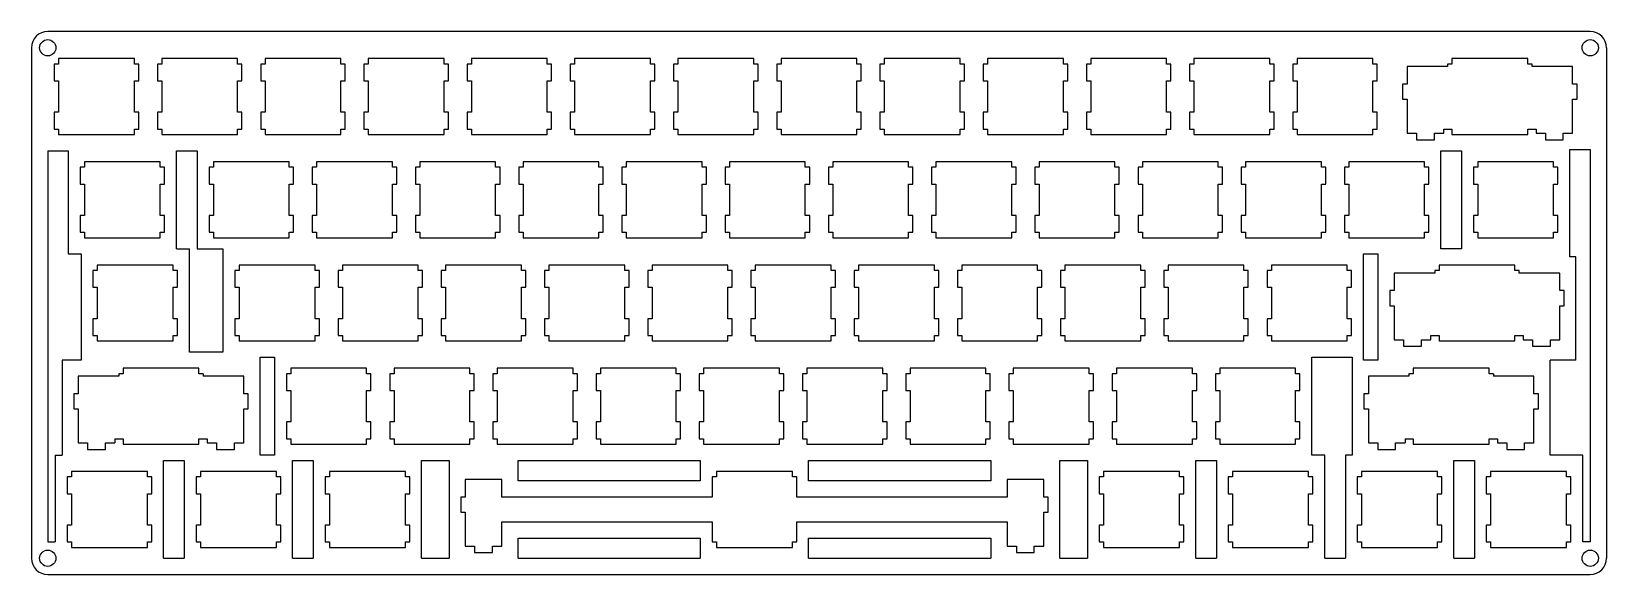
# Model space of a CAD drawing. Header units: millimetres. Extents: x 0 to 291, y 0 to 100.
import ezdxf

# ---------------------------------------------------------------- set-up
doc = ezdxf.new("R2010")
doc.units = ezdxf.units.MM
doc.header["$MEASUREMENT"] = 0

msp = doc.modelspace()

# ---------------------------------------------------------------- linework, layer by layer
at = {"color": 0}
for p, q in [((287.7, 100.2), (3, 100.2)), ((0, 97.2), (0, 3)), ((290.7, 97.2), (290.7, 3)), ((5, 94.2), (4.2, 94.2)), ((4.2, 94.2), (4.2, 91.1)), ((5, 95.2), (5, 94.2)), ((19, 95.2), (5, 95.2)), ((19, 94.2), (19, 95.2)), ((19.8, 94.2), (19, 94.2)), ((19.8, 91.1), (19.8, 94.2)), ((24.05, 94.2), (23.25, 94.2)), ((23.25, 94.2), (23.25, 91.1)), ((24.05, 95.2), (24.05, 94.2)), ((38.05, 95.2), (24.05, 95.2)), ((38.05, 94.2), (38.05, 95.2)), ((38.85, 94.2), (38.05, 94.2)), ((38.85, 91.1), (38.85, 94.2)), ((43.1, 94.2), (42.3, 94.2)), ((42.3, 94.2), (42.3, 91.1)), ((43.1, 95.2), (43.1, 94.2)), ((57.1, 95.2), (43.1, 95.2)), ((57.1, 94.2), (57.1, 95.2)), ((57.9, 94.2), (57.1, 94.2)), ((57.9, 91.1), (57.9, 94.2)), ((62.15, 94.2), (61.35, 94.2)), ((61.35, 94.2), (61.35, 91.1)), ((62.15, 95.2), (62.15, 94.2)), ((76.15, 95.2), (62.15, 95.2)), ((76.15, 94.2), (76.15, 95.2)), ((76.95, 94.2), (76.15, 94.2)), ((76.95, 91.1), (76.95, 94.2)), ((81.2, 94.2), (80.4, 94.2)), ((80.4, 94.2), (80.4, 91.1)), ((81.2, 95.2), (81.2, 94.2)), ((95.2, 95.2), (81.2, 95.2)), ((95.2, 94.2), (95.2, 95.2)), ((96, 94.2), (95.2, 94.2)), ((96, 91.1), (96, 94.2)), ((100.25, 94.2), (99.45, 94.2)), ((99.45, 94.2), (99.45, 91.1)), ((100.25, 95.2), (100.25, 94.2)), ((114.25, 95.2), (100.25, 95.2)), ((114.25, 94.2), (114.25, 95.2)), ((115.05, 94.2), (114.25, 94.2)), ((115.05, 91.1), (115.05, 94.2)), ((119.3, 94.2), (118.5, 94.2)), ((118.5, 94.2), (118.5, 91.1)), ((119.3, 95.2), (119.3, 94.2)), ((133.3, 95.2), (119.3, 95.2)), ((133.3, 94.2), (133.3, 95.2)), ((134.1, 94.2), (133.3, 94.2)), ((134.1, 91.1), (134.1, 94.2)), ((138.35, 94.2), (137.55, 94.2)), ((137.55, 94.2), (137.55, 91.1)), ((138.35, 95.2), (138.35, 94.2)), ((152.35, 95.2), (138.35, 95.2)), ((152.35, 94.2), (152.35, 95.2)), ((153.15, 94.2), (152.35, 94.2)), ((153.15, 91.1), (153.15, 94.2)), ((157.4, 94.2), (156.6, 94.2)), ((156.6, 94.2), (156.6, 91.1)), ((157.4, 95.2), (157.4, 94.2)), ((171.4, 95.2), (157.4, 95.2)), ((171.4, 94.2), (171.4, 95.2)), ((172.2, 94.2), (171.4, 94.2)), ((172.2, 91.1), (172.2, 94.2)), ((176.45, 94.2), (175.65, 94.2)), ((175.65, 94.2), (175.65, 91.1)), ((176.45, 95.2), (176.45, 94.2)), ((190.45, 95.2), (176.45, 95.2)), ((190.45, 94.2), (190.45, 95.2)), ((191.25, 94.2), (190.45, 94.2)), ((191.25, 91.1), (191.25, 94.2)), ((195.5, 94.2), (194.7, 94.2)), ((194.7, 94.2), (194.7, 91.1)), ((195.5, 95.2), (195.5, 94.2)), ((209.5, 95.2), (195.5, 95.2)), ((209.5, 94.2), (209.5, 95.2)), ((210.3, 94.2), (209.5, 94.2)), ((210.3, 91.1), (210.3, 94.2)), ((214.55, 94.2), (213.75, 94.2)), ((213.75, 94.2), (213.75, 91.1)), ((214.55, 95.2), (214.55, 94.2)), ((228.55, 95.2), (214.55, 95.2)), ((228.55, 94.2), (228.55, 95.2)), ((229.35, 94.2), (228.55, 94.2)), ((229.35, 91.1), (229.35, 94.2)), ((233.6, 94.2), (232.8, 94.2)), ((232.8, 94.2), (232.8, 91.1)), ((233.6, 95.2), (233.6, 94.2)), ((247.6, 95.2), (233.6, 95.2)), ((247.6, 94.2), (247.6, 95.2)), ((248.4, 94.2), (247.6, 94.2)), ((248.4, 91.1), (248.4, 94.2)), ((261.38, 93.73), (253.9, 93.73)), ((253.9, 93.73), (253.9, 90.5)), ((262.18, 94.2), (261.38, 94.2)), ((261.38, 94.2), (261.38, 93.73)), ((262.18, 95.2), (262.18, 94.2)), ((276.17, 95.2), (262.18, 95.2)), ((276.17, 94.2), (276.17, 95.2)), ((276.98, 94.2), (276.17, 94.2)), ((276.98, 93.73), (276.98, 94.2)), ((284.45, 93.73), (276.98, 93.73)), ((284.45, 90.5), (284.45, 93.73)), ((4.2, 91.1), (5, 91.1)), ((5, 91.1), (5, 85.3)), ((19, 85.3), (19, 91.1)), ((19, 91.1), (19.8, 91.1)), ((23.25, 91.1), (24.05, 91.1)), ((24.05, 91.1), (24.05, 85.3)), ((38.05, 85.3), (38.05, 91.1)), ((38.05, 91.1), (38.85, 91.1)), ((42.3, 91.1), (43.1, 91.1)), ((43.1, 91.1), (43.1, 85.3)), ((57.1, 85.3), (57.1, 91.1)), ((57.1, 91.1), (57.9, 91.1)), ((61.35, 91.1), (62.15, 91.1)), ((62.15, 91.1), (62.15, 85.3)), ((76.15, 85.3), (76.15, 91.1)), ((76.15, 91.1), (76.95, 91.1)), ((80.4, 91.1), (81.2, 91.1)), ((81.2, 91.1), (81.2, 85.3)), ((95.2, 85.3), (95.2, 91.1)), ((95.2, 91.1), (96, 91.1)), ((99.45, 91.1), (100.25, 91.1)), ((100.25, 91.1), (100.25, 85.3)), ((114.25, 85.3), (114.25, 91.1)), ((114.25, 91.1), (115.05, 91.1)), ((118.5, 91.1), (119.3, 91.1)), ((119.3, 91.1), (119.3, 85.3)), ((133.3, 85.3), (133.3, 91.1)), ((133.3, 91.1), (134.1, 91.1)), ((137.55, 91.1), (138.35, 91.1)), ((138.35, 91.1), (138.35, 85.3)), ((152.35, 85.3), (152.35, 91.1)), ((152.35, 91.1), (153.15, 91.1)), ((156.6, 91.1), (157.4, 91.1)), ((157.4, 91.1), (157.4, 85.3)), ((171.4, 85.3), (171.4, 91.1)), ((171.4, 91.1), (172.2, 91.1)), ((175.65, 91.1), (176.45, 91.1)), ((176.45, 91.1), (176.45, 85.3)), ((190.45, 85.3), (190.45, 91.1)), ((190.45, 91.1), (191.25, 91.1)), ((194.7, 91.1), (195.5, 91.1)), ((195.5, 91.1), (195.5, 85.3)), ((209.5, 85.3), (209.5, 91.1)), ((209.5, 91.1), (210.3, 91.1)), ((213.75, 91.1), (214.55, 91.1)), ((214.55, 91.1), (214.55, 85.3)), ((228.55, 85.3), (228.55, 91.1)), ((228.55, 91.1), (229.35, 91.1)), ((232.8, 91.1), (233.6, 91.1)), ((233.6, 91.1), (233.6, 85.3)), ((247.6, 85.3), (247.6, 91.1)), ((247.6, 91.1), (248.4, 91.1)), ((253.9, 90.5), (253.07, 90.5)), ((253.07, 90.5), (253.07, 87.7)), ((285.28, 90.5), (284.45, 90.5)), ((285.28, 87.7), (285.28, 90.5)), ((253.07, 87.7), (253.9, 87.7)), ((253.9, 87.7), (253.9, 81.43)), ((284.45, 81.43), (284.45, 87.7)), ((284.45, 87.7), (285.28, 87.7)), ((5, 85.3), (4.2, 85.3)), ((4.2, 85.3), (4.2, 82.2)), ((19.8, 85.3), (19, 85.3)), ((19.8, 82.2), (19.8, 85.3)), ((24.05, 85.3), (23.25, 85.3)), ((23.25, 85.3), (23.25, 82.2)), ((38.85, 85.3), (38.05, 85.3)), ((38.85, 82.2), (38.85, 85.3)), ((43.1, 85.3), (42.3, 85.3)), ((42.3, 85.3), (42.3, 82.2)), ((57.9, 85.3), (57.1, 85.3)), ((57.9, 82.2), (57.9, 85.3)), ((62.15, 85.3), (61.35, 85.3)), ((61.35, 85.3), (61.35, 82.2)), ((76.95, 85.3), (76.15, 85.3)), ((76.95, 82.2), (76.95, 85.3)), ((81.2, 85.3), (80.4, 85.3)), ((80.4, 85.3), (80.4, 82.2)), ((96, 85.3), (95.2, 85.3)), ((96, 82.2), (96, 85.3)), ((100.25, 85.3), (99.45, 85.3)), ((99.45, 85.3), (99.45, 82.2)), ((115.05, 85.3), (114.25, 85.3)), ((115.05, 82.2), (115.05, 85.3)), ((119.3, 85.3), (118.5, 85.3)), ((118.5, 85.3), (118.5, 82.2)), ((134.1, 85.3), (133.3, 85.3)), ((134.1, 82.2), (134.1, 85.3)), ((138.35, 85.3), (137.55, 85.3)), ((137.55, 85.3), (137.55, 82.2)), ((153.15, 85.3), (152.35, 85.3)), ((153.15, 82.2), (153.15, 85.3)), ((157.4, 85.3), (156.6, 85.3)), ((156.6, 85.3), (156.6, 82.2)), ((172.2, 85.3), (171.4, 85.3)), ((172.2, 82.2), (172.2, 85.3)), ((176.45, 85.3), (175.65, 85.3)), ((175.65, 85.3), (175.65, 82.2)), ((191.25, 85.3), (190.45, 85.3)), ((191.25, 82.2), (191.25, 85.3)), ((195.5, 85.3), (194.7, 85.3)), ((194.7, 85.3), (194.7, 82.2)), ((210.3, 85.3), (209.5, 85.3)), ((210.3, 82.2), (210.3, 85.3)), ((214.55, 85.3), (213.75, 85.3)), ((213.75, 85.3), (213.75, 82.2)), ((229.35, 85.3), (228.55, 85.3)), ((229.35, 82.2), (229.35, 85.3)), ((233.6, 85.3), (232.8, 85.3)), ((232.8, 85.3), (232.8, 82.2)), ((248.4, 85.3), (247.6, 85.3)), ((248.4, 82.2), (248.4, 85.3)), ((4.2, 82.2), (5, 82.2)), ((5, 82.2), (5, 81.2)), ((19, 81.2), (19, 82.2)), ((19, 82.2), (19.8, 82.2)), ((23.25, 82.2), (24.05, 82.2)), ((24.05, 82.2), (24.05, 81.2)), ((38.05, 81.2), (38.05, 82.2)), ((38.05, 82.2), (38.85, 82.2)), ((42.3, 82.2), (43.1, 82.2)), ((43.1, 82.2), (43.1, 81.2)), ((57.1, 81.2), (57.1, 82.2)), ((57.1, 82.2), (57.9, 82.2)), ((61.35, 82.2), (62.15, 82.2)), ((62.15, 82.2), (62.15, 81.2)), ((76.15, 81.2), (76.15, 82.2)), ((76.15, 82.2), (76.95, 82.2)), ((80.4, 82.2), (81.2, 82.2)), ((81.2, 82.2), (81.2, 81.2)), ((95.2, 81.2), (95.2, 82.2)), ((95.2, 82.2), (96, 82.2)), ((99.45, 82.2), (100.25, 82.2)), ((100.25, 82.2), (100.25, 81.2)), ((114.25, 81.2), (114.25, 82.2)), ((114.25, 82.2), (115.05, 82.2)), ((118.5, 82.2), (119.3, 82.2)), ((119.3, 82.2), (119.3, 81.2)), ((133.3, 81.2), (133.3, 82.2)), ((133.3, 82.2), (134.1, 82.2)), ((137.55, 82.2), (138.35, 82.2)), ((138.35, 82.2), (138.35, 81.2)), ((152.35, 81.2), (152.35, 82.2)), ((152.35, 82.2), (153.15, 82.2)), ((156.6, 82.2), (157.4, 82.2)), ((157.4, 82.2), (157.4, 81.2)), ((171.4, 81.2), (171.4, 82.2)), ((171.4, 82.2), (172.2, 82.2)), ((175.65, 82.2), (176.45, 82.2)), ((176.45, 82.2), (176.45, 81.2)), ((190.45, 81.2), (190.45, 82.2)), ((190.45, 82.2), (191.25, 82.2)), ((194.7, 82.2), (195.5, 82.2)), ((195.5, 82.2), (195.5, 81.2)), ((209.5, 81.2), (209.5, 82.2)), ((209.5, 82.2), (210.3, 82.2)), ((213.75, 82.2), (214.55, 82.2)), ((214.55, 82.2), (214.55, 81.2)), ((228.55, 81.2), (228.55, 82.2)), ((228.55, 82.2), (229.35, 82.2)), ((232.8, 82.2), (233.6, 82.2)), ((233.6, 82.2), (233.6, 81.2)), ((247.6, 81.2), (247.6, 82.2)), ((247.6, 82.2), (248.4, 82.2)), ((253.9, 81.43), (255.62, 81.43)), ((255.62, 81.43), (255.62, 80.23)), ((258.93, 80.23), (258.93, 81.43)), ((258.93, 81.43), (260.65, 81.43)), ((260.65, 81.43), (260.65, 82.2)), ((260.65, 82.2), (262.18, 82.2)), ((262.18, 82.2), (262.18, 81.2)), ((276.17, 81.2), (276.17, 82.2)), ((276.17, 82.2), (277.7, 82.2)), ((277.7, 82.2), (277.7, 81.43)), ((277.7, 81.43), (279.43, 81.43)), ((279.43, 81.43), (279.43, 80.23)), ((282.73, 80.23), (282.73, 81.43)), ((282.73, 81.43), (284.45, 81.43)), ((5, 81.2), (19, 81.2)), ((24.05, 81.2), (38.05, 81.2)), ((43.1, 81.2), (57.1, 81.2)), ((62.15, 81.2), (76.15, 81.2)), ((81.2, 81.2), (95.2, 81.2)), ((100.25, 81.2), (114.25, 81.2)), ((119.3, 81.2), (133.3, 81.2)), ((138.35, 81.2), (152.35, 81.2)), ((157.4, 81.2), (171.4, 81.2)), ((176.45, 81.2), (190.45, 81.2)), ((195.5, 81.2), (209.5, 81.2)), ((214.55, 81.2), (228.55, 81.2)), ((233.6, 81.2), (247.6, 81.2)), ((255.62, 80.23), (258.93, 80.23)), ((262.18, 81.2), (276.17, 81.2)), ((279.43, 80.23), (282.73, 80.23)), ((3, 78.2), (3, 6)), ((3, 78.2), (6.76, 78.2)), ((6.76, 78.2), (6.76, 59.15)), ((9.76, 76.15), (9.76, 75.15)), ((23.76, 76.15), (9.76, 76.15)), ((23.76, 75.15), (23.76, 76.15)), ((26.76, 60.1), (26.76, 78.2)), ((26.76, 78.2), (30.58, 78.2)), ((30.58, 78.2), (30.58, 60.1)), ((33.58, 76.15), (33.58, 75.15)), ((47.57, 76.15), (33.58, 76.15)), ((47.57, 75.15), (47.57, 76.15)), ((52.63, 76.15), (52.63, 75.15)), ((66.62, 76.15), (52.63, 76.15)), ((66.62, 75.15), (66.62, 76.15)), ((71.68, 76.15), (71.68, 75.15)), ((85.67, 76.15), (71.68, 76.15)), ((85.67, 75.15), (85.67, 76.15)), ((90.73, 76.15), (90.73, 75.15)), ((104.72, 76.15), (90.73, 76.15)), ((104.72, 75.15), (104.72, 76.15)), ((109.78, 76.15), (109.78, 75.15)), ((123.77, 76.15), (109.78, 76.15)), ((123.77, 75.15), (123.77, 76.15)), ((128.83, 76.15), (128.83, 75.15)), ((142.82, 76.15), (128.83, 76.15)), ((142.82, 75.15), (142.82, 76.15)), ((147.88, 76.15), (147.88, 75.15)), ((161.87, 76.15), (147.88, 76.15)), ((161.87, 75.15), (161.87, 76.15)), ((166.93, 76.15), (166.93, 75.15)), ((180.92, 76.15), (166.93, 76.15)), ((180.92, 75.15), (180.92, 76.15)), ((185.98, 76.15), (185.98, 75.15)), ((199.97, 76.15), (185.98, 76.15)), ((199.97, 75.15), (199.97, 76.15)), ((205.03, 76.15), (205.03, 75.15)), ((219.02, 76.15), (205.03, 76.15)), ((219.02, 75.15), (219.02, 76.15)), ((224.08, 76.15), (224.08, 75.15)), ((238.07, 76.15), (224.08, 76.15)), ((238.07, 75.15), (238.07, 76.15)), ((243.13, 76.15), (243.13, 75.15)), ((257.12, 76.15), (243.13, 76.15)), ((257.12, 75.15), (257.12, 76.15)), ((260.12, 60.1), (260.12, 78.2)), ((260.12, 78.2), (263.94, 78.2)), ((263.94, 78.2), (263.94, 60.1)), ((266.94, 76.15), (266.94, 75.15)), ((280.94, 76.15), (266.94, 76.15)), ((280.94, 75.15), (280.94, 76.15)), ((283.94, 58.63), (283.94, 78.43)), ((283.94, 78.43), (287.7, 78.43)), ((287.7, 78.43), (287.7, 6)), ((9.76, 75.15), (8.96, 75.15)), ((8.96, 75.15), (8.96, 72.05)), ((24.56, 75.15), (23.76, 75.15)), ((24.56, 72.05), (24.56, 75.15)), ((33.58, 75.15), (32.78, 75.15)), ((32.78, 75.15), (32.78, 72.05)), ((48.38, 75.15), (47.57, 75.15)), ((48.38, 72.05), (48.38, 75.15)), ((52.63, 75.15), (51.83, 75.15)), ((51.83, 75.15), (51.83, 72.05)), ((67.43, 75.15), (66.62, 75.15)), ((67.43, 72.05), (67.43, 75.15)), ((71.68, 75.15), (70.88, 75.15)), ((70.88, 75.15), (70.88, 72.05)), ((86.48, 75.15), (85.67, 75.15)), ((86.48, 72.05), (86.48, 75.15)), ((90.73, 75.15), (89.93, 75.15)), ((89.93, 75.15), (89.93, 72.05)), ((105.53, 75.15), (104.72, 75.15)), ((105.53, 72.05), (105.53, 75.15)), ((109.78, 75.15), (108.98, 75.15)), ((108.98, 75.15), (108.98, 72.05)), ((124.58, 75.15), (123.77, 75.15)), ((124.58, 72.05), (124.58, 75.15)), ((128.83, 75.15), (128.02, 75.15)), ((128.02, 75.15), (128.02, 72.05)), ((143.63, 75.15), (142.82, 75.15)), ((143.63, 72.05), (143.63, 75.15)), ((147.88, 75.15), (147.08, 75.15)), ((147.08, 75.15), (147.08, 72.05)), ((162.68, 75.15), (161.87, 75.15)), ((162.68, 72.05), (162.68, 75.15)), ((166.93, 75.15), (166.13, 75.15)), ((166.13, 75.15), (166.13, 72.05)), ((181.73, 75.15), (180.92, 75.15)), ((181.73, 72.05), (181.73, 75.15)), ((185.98, 75.15), (185.18, 75.15)), ((185.18, 75.15), (185.18, 72.05)), ((200.78, 75.15), (199.97, 75.15)), ((200.78, 72.05), (200.78, 75.15)), ((205.03, 75.15), (204.23, 75.15)), ((204.23, 75.15), (204.23, 72.05)), ((219.83, 75.15), (219.02, 75.15)), ((219.83, 72.05), (219.83, 75.15)), ((224.08, 75.15), (223.28, 75.15)), ((223.28, 75.15), (223.28, 72.05)), ((238.88, 75.15), (238.07, 75.15)), ((238.88, 72.05), (238.88, 75.15)), ((243.13, 75.15), (242.33, 75.15)), ((242.33, 75.15), (242.33, 72.05)), ((257.93, 75.15), (257.12, 75.15)), ((257.93, 72.05), (257.93, 75.15)), ((266.94, 75.15), (266.14, 75.15)), ((266.14, 75.15), (266.14, 72.05)), ((281.74, 75.15), (280.94, 75.15)), ((281.74, 72.05), (281.74, 75.15)), ((8.96, 72.05), (9.76, 72.05)), ((9.76, 72.05), (9.76, 66.25)), ((23.76, 66.25), (23.76, 72.05)), ((23.76, 72.05), (24.56, 72.05)), ((32.78, 72.05), (33.58, 72.05)), ((33.58, 72.05), (33.58, 66.25)), ((47.57, 66.25), (47.57, 72.05)), ((47.57, 72.05), (48.38, 72.05)), ((51.83, 72.05), (52.63, 72.05)), ((52.63, 72.05), (52.63, 66.25)), ((66.62, 66.25), (66.62, 72.05)), ((66.62, 72.05), (67.43, 72.05)), ((70.88, 72.05), (71.68, 72.05)), ((71.68, 72.05), (71.68, 66.25)), ((85.67, 66.25), (85.67, 72.05)), ((85.67, 72.05), (86.48, 72.05)), ((89.93, 72.05), (90.73, 72.05)), ((90.73, 72.05), (90.73, 66.25)), ((104.72, 66.25), (104.72, 72.05)), ((104.72, 72.05), (105.53, 72.05)), ((108.98, 72.05), (109.78, 72.05)), ((109.78, 72.05), (109.78, 66.25)), ((123.77, 66.25), (123.77, 72.05)), ((123.77, 72.05), (124.58, 72.05)), ((128.02, 72.05), (128.83, 72.05)), ((128.83, 72.05), (128.83, 66.25)), ((142.82, 66.25), (142.82, 72.05)), ((142.82, 72.05), (143.63, 72.05)), ((147.08, 72.05), (147.88, 72.05)), ((147.88, 72.05), (147.88, 66.25)), ((161.87, 66.25), (161.87, 72.05)), ((161.87, 72.05), (162.68, 72.05)), ((166.13, 72.05), (166.93, 72.05)), ((166.93, 72.05), (166.93, 66.25)), ((180.92, 66.25), (180.92, 72.05)), ((180.92, 72.05), (181.73, 72.05)), ((185.18, 72.05), (185.98, 72.05)), ((185.98, 72.05), (185.98, 66.25)), ((199.97, 66.25), (199.97, 72.05)), ((199.97, 72.05), (200.78, 72.05)), ((204.23, 72.05), (205.03, 72.05)), ((205.03, 72.05), (205.03, 66.25)), ((219.02, 66.25), (219.02, 72.05)), ((219.02, 72.05), (219.83, 72.05)), ((223.28, 72.05), (224.08, 72.05)), ((224.08, 72.05), (224.08, 66.25)), ((238.07, 66.25), (238.07, 72.05)), ((238.07, 72.05), (238.88, 72.05)), ((242.33, 72.05), (243.13, 72.05)), ((243.13, 72.05), (243.13, 66.25)), ((257.12, 66.25), (257.12, 72.05)), ((257.12, 72.05), (257.93, 72.05)), ((266.14, 72.05), (266.94, 72.05)), ((266.94, 72.05), (266.94, 66.25)), ((280.94, 66.25), (280.94, 72.05)), ((280.94, 72.05), (281.74, 72.05)), ((9.76, 66.25), (8.96, 66.25)), ((8.96, 66.25), (8.96, 63.15)), ((24.56, 66.25), (23.76, 66.25)), ((24.56, 63.15), (24.56, 66.25)), ((33.58, 66.25), (32.78, 66.25)), ((32.78, 66.25), (32.78, 63.15)), ((48.38, 66.25), (47.57, 66.25)), ((48.38, 63.15), (48.38, 66.25)), ((52.63, 66.25), (51.83, 66.25)), ((51.83, 66.25), (51.83, 63.15)), ((67.43, 66.25), (66.62, 66.25)), ((67.43, 63.15), (67.43, 66.25)), ((71.68, 66.25), (70.88, 66.25)), ((70.88, 66.25), (70.88, 63.15)), ((86.48, 66.25), (85.67, 66.25)), ((86.48, 63.15), (86.48, 66.25)), ((90.73, 66.25), (89.93, 66.25)), ((89.93, 66.25), (89.93, 63.15)), ((105.53, 66.25), (104.72, 66.25)), ((105.53, 63.15), (105.53, 66.25)), ((109.78, 66.25), (108.98, 66.25)), ((108.98, 66.25), (108.98, 63.15)), ((124.58, 66.25), (123.77, 66.25)), ((124.58, 63.15), (124.58, 66.25)), ((128.83, 66.25), (128.02, 66.25)), ((128.02, 66.25), (128.02, 63.15)), ((143.63, 66.25), (142.82, 66.25)), ((143.63, 63.15), (143.63, 66.25)), ((147.88, 66.25), (147.08, 66.25)), ((147.08, 66.25), (147.08, 63.15)), ((162.68, 66.25), (161.87, 66.25)), ((162.68, 63.15), (162.68, 66.25)), ((166.93, 66.25), (166.13, 66.25)), ((166.13, 66.25), (166.13, 63.15)), ((181.73, 66.25), (180.92, 66.25)), ((181.73, 63.15), (181.73, 66.25)), ((185.98, 66.25), (185.18, 66.25)), ((185.18, 66.25), (185.18, 63.15)), ((200.78, 66.25), (199.97, 66.25)), ((200.78, 63.15), (200.78, 66.25)), ((205.03, 66.25), (204.23, 66.25)), ((204.23, 66.25), (204.23, 63.15)), ((219.83, 66.25), (219.02, 66.25)), ((219.83, 63.15), (219.83, 66.25)), ((224.08, 66.25), (223.28, 66.25)), ((223.28, 66.25), (223.28, 63.15)), ((238.88, 66.25), (238.07, 66.25)), ((238.88, 63.15), (238.88, 66.25)), ((243.13, 66.25), (242.33, 66.25)), ((242.33, 66.25), (242.33, 63.15)), ((257.93, 66.25), (257.12, 66.25)), ((257.93, 63.15), (257.93, 66.25)), ((266.94, 66.25), (266.14, 66.25)), ((266.14, 66.25), (266.14, 63.15)), ((281.74, 66.25), (280.94, 66.25)), ((281.74, 63.15), (281.74, 66.25)), ((8.96, 63.15), (9.76, 63.15)), ((9.76, 63.15), (9.76, 62.15)), ((9.76, 62.15), (23.76, 62.15)), ((23.76, 62.15), (23.76, 63.15)), ((23.76, 63.15), (24.56, 63.15)), ((32.78, 63.15), (33.58, 63.15)), ((33.58, 63.15), (33.58, 62.15)), ((33.58, 62.15), (47.57, 62.15)), ((47.57, 62.15), (47.57, 63.15)), ((47.57, 63.15), (48.38, 63.15)), ((51.83, 63.15), (52.63, 63.15)), ((52.63, 63.15), (52.63, 62.15)), ((52.63, 62.15), (66.62, 62.15)), ((66.62, 62.15), (66.62, 63.15)), ((66.62, 63.15), (67.43, 63.15)), ((70.88, 63.15), (71.68, 63.15)), ((71.68, 63.15), (71.68, 62.15)), ((71.68, 62.15), (85.67, 62.15)), ((85.67, 62.15), (85.67, 63.15)), ((85.67, 63.15), (86.48, 63.15)), ((89.93, 63.15), (90.73, 63.15)), ((90.73, 63.15), (90.73, 62.15)), ((90.73, 62.15), (104.72, 62.15)), ((104.72, 62.15), (104.72, 63.15)), ((104.72, 63.15), (105.53, 63.15)), ((108.98, 63.15), (109.78, 63.15)), ((109.78, 63.15), (109.78, 62.15)), ((109.78, 62.15), (123.77, 62.15)), ((123.77, 62.15), (123.77, 63.15)), ((123.77, 63.15), (124.58, 63.15)), ((128.02, 63.15), (128.83, 63.15)), ((128.83, 63.15), (128.83, 62.15)), ((128.83, 62.15), (142.82, 62.15)), ((142.82, 62.15), (142.82, 63.15)), ((142.82, 63.15), (143.63, 63.15)), ((147.08, 63.15), (147.88, 63.15)), ((147.88, 63.15), (147.88, 62.15)), ((147.88, 62.15), (161.87, 62.15)), ((161.87, 62.15), (161.87, 63.15)), ((161.87, 63.15), (162.68, 63.15)), ((166.13, 63.15), (166.93, 63.15)), ((166.93, 63.15), (166.93, 62.15)), ((166.93, 62.15), (180.92, 62.15)), ((180.92, 62.15), (180.92, 63.15)), ((180.92, 63.15), (181.73, 63.15)), ((185.18, 63.15), (185.98, 63.15)), ((185.98, 63.15), (185.98, 62.15)), ((185.98, 62.15), (199.97, 62.15)), ((199.97, 62.15), (199.97, 63.15)), ((199.97, 63.15), (200.78, 63.15)), ((204.23, 63.15), (205.03, 63.15)), ((205.03, 63.15), (205.03, 62.15)), ((205.03, 62.15), (219.02, 62.15)), ((219.02, 62.15), (219.02, 63.15)), ((219.02, 63.15), (219.83, 63.15)), ((223.28, 63.15), (224.08, 63.15)), ((224.08, 63.15), (224.08, 62.15)), ((224.08, 62.15), (238.07, 62.15)), ((238.07, 62.15), (238.07, 63.15)), ((238.07, 63.15), (238.88, 63.15)), ((242.33, 63.15), (243.13, 63.15)), ((243.13, 63.15), (243.13, 62.15)), ((243.13, 62.15), (257.12, 62.15)), ((257.12, 62.15), (257.12, 63.15)), ((257.12, 63.15), (257.93, 63.15)), ((266.14, 63.15), (266.94, 63.15)), ((266.94, 63.15), (266.94, 62.15)), ((266.94, 62.15), (280.94, 62.15)), ((280.94, 62.15), (280.94, 63.15)), ((280.94, 63.15), (281.74, 63.15)), ((6.76, 59.15), (9.14, 59.15)), ((9.14, 59.15), (9.14, 39.58)), ((29.14, 41.05), (29.14, 60.1)), ((35.34, 60.1), (35.34, 41.05)), ((245.84, 39.58), (245.84, 59.15)), ((245.84, 59.15), (248.52, 59.15)), ((248.52, 59.15), (248.52, 39.58)), ((263.94, 60.1), (260.12, 60.1)), ((285.07, 58.63), (283.94, 58.63)), ((285.07, 39.58), (285.07, 58.63)), ((12.14, 56.1), (11.34, 56.1)), ((11.34, 56.1), (11.34, 53)), ((12.14, 57.1), (12.14, 56.1)), ((26.14, 57.1), (12.14, 57.1)), ((26.14, 56.1), (26.14, 57.1)), ((26.94, 56.1), (26.14, 56.1)), ((26.94, 53), (26.94, 56.1)), ((38.34, 56.1), (37.54, 56.1)), ((37.54, 56.1), (37.54, 53)), ((38.34, 57.1), (38.34, 56.1)), ((52.34, 57.1), (38.34, 57.1)), ((52.34, 56.1), (52.34, 57.1)), ((53.14, 56.1), (52.34, 56.1)), ((53.14, 53), (53.14, 56.1)), ((57.39, 56.1), (56.59, 56.1)), ((56.59, 56.1), (56.59, 53)), ((57.39, 57.1), (57.39, 56.1)), ((71.39, 57.1), (57.39, 57.1)), ((71.39, 56.1), (71.39, 57.1)), ((72.19, 56.1), (71.39, 56.1)), ((72.19, 53), (72.19, 56.1)), ((76.44, 56.1), (75.64, 56.1)), ((75.64, 56.1), (75.64, 53)), ((76.44, 57.1), (76.44, 56.1)), ((90.44, 57.1), (76.44, 57.1)), ((90.44, 56.1), (90.44, 57.1)), ((91.24, 56.1), (90.44, 56.1)), ((91.24, 53), (91.24, 56.1)), ((95.49, 56.1), (94.69, 56.1)), ((94.69, 56.1), (94.69, 53)), ((95.49, 57.1), (95.49, 56.1)), ((109.49, 57.1), (95.49, 57.1)), ((109.49, 56.1), (109.49, 57.1)), ((110.29, 56.1), (109.49, 56.1)), ((110.29, 53), (110.29, 56.1)), ((114.54, 56.1), (113.74, 56.1)), ((113.74, 56.1), (113.74, 53)), ((114.54, 57.1), (114.54, 56.1)), ((128.54, 57.1), (114.54, 57.1)), ((128.54, 56.1), (128.54, 57.1)), ((129.34, 56.1), (128.54, 56.1)), ((129.34, 53), (129.34, 56.1)), ((133.59, 56.1), (132.79, 56.1)), ((132.79, 56.1), (132.79, 53)), ((133.59, 57.1), (133.59, 56.1)), ((147.59, 57.1), (133.59, 57.1)), ((147.59, 56.1), (147.59, 57.1)), ((148.39, 56.1), (147.59, 56.1)), ((148.39, 53), (148.39, 56.1)), ((152.64, 56.1), (151.84, 56.1)), ((151.84, 56.1), (151.84, 53)), ((152.64, 57.1), (152.64, 56.1)), ((166.64, 57.1), (152.64, 57.1)), ((166.64, 56.1), (166.64, 57.1)), ((167.44, 56.1), (166.64, 56.1)), ((167.44, 53), (167.44, 56.1)), ((171.69, 56.1), (170.89, 56.1)), ((170.89, 56.1), (170.89, 53)), ((171.69, 57.1), (171.69, 56.1)), ((185.69, 57.1), (171.69, 57.1)), ((185.69, 56.1), (185.69, 57.1)), ((186.49, 56.1), (185.69, 56.1)), ((186.49, 53), (186.49, 56.1)), ((190.74, 56.1), (189.94, 56.1)), ((189.94, 56.1), (189.94, 53)), ((190.74, 57.1), (190.74, 56.1)), ((204.74, 57.1), (190.74, 57.1)), ((204.74, 56.1), (204.74, 57.1)), ((205.54, 56.1), (204.74, 56.1)), ((205.54, 53), (205.54, 56.1)), ((209.79, 56.1), (208.99, 56.1)), ((208.99, 56.1), (208.99, 53)), ((209.79, 57.1), (209.79, 56.1)), ((223.79, 57.1), (209.79, 57.1)), ((223.79, 56.1), (223.79, 57.1)), ((224.59, 56.1), (223.79, 56.1)), ((224.59, 53), (224.59, 56.1)), ((228.84, 56.1), (228.04, 56.1)), ((228.04, 56.1), (228.04, 53)), ((228.84, 57.1), (228.84, 56.1)), ((242.84, 57.1), (228.84, 57.1)), ((242.84, 56.1), (242.84, 57.1)), ((243.64, 56.1), (242.84, 56.1)), ((243.64, 53), (243.64, 56.1)), ((258.99, 55.63), (251.52, 55.63)), ((251.52, 55.63), (251.52, 52.4)), ((259.79, 56.1), (258.99, 56.1)), ((258.99, 56.1), (258.99, 55.63)), ((259.79, 57.1), (259.79, 56.1)), ((273.79, 57.1), (259.79, 57.1)), ((273.79, 56.1), (273.79, 57.1)), ((274.59, 56.1), (273.79, 56.1)), ((274.59, 55.63), (274.59, 56.1)), ((282.07, 55.63), (274.59, 55.63)), ((282.07, 52.4), (282.07, 55.63)), ((11.34, 53), (12.14, 53)), ((12.14, 53), (12.14, 47.2)), ((26.14, 47.2), (26.14, 53)), ((26.14, 53), (26.94, 53)), ((37.54, 53), (38.34, 53)), ((38.34, 53), (38.34, 47.2)), ((52.34, 47.2), (52.34, 53)), ((52.34, 53), (53.14, 53)), ((56.59, 53), (57.39, 53)), ((57.39, 53), (57.39, 47.2)), ((71.39, 47.2), (71.39, 53)), ((71.39, 53), (72.19, 53)), ((75.64, 53), (76.44, 53)), ((76.44, 53), (76.44, 47.2)), ((90.44, 47.2), (90.44, 53)), ((90.44, 53), (91.24, 53)), ((94.69, 53), (95.49, 53)), ((95.49, 53), (95.49, 47.2)), ((109.49, 47.2), (109.49, 53)), ((109.49, 53), (110.29, 53)), ((113.74, 53), (114.54, 53)), ((114.54, 53), (114.54, 47.2)), ((128.54, 47.2), (128.54, 53)), ((128.54, 53), (129.34, 53)), ((132.79, 53), (133.59, 53)), ((133.59, 53), (133.59, 47.2)), ((147.59, 47.2), (147.59, 53)), ((147.59, 53), (148.39, 53)), ((151.84, 53), (152.64, 53)), ((152.64, 53), (152.64, 47.2)), ((166.64, 47.2), (166.64, 53)), ((166.64, 53), (167.44, 53)), ((170.89, 53), (171.69, 53)), ((171.69, 53), (171.69, 47.2)), ((185.69, 47.2), (185.69, 53)), ((185.69, 53), (186.49, 53)), ((189.94, 53), (190.74, 53)), ((190.74, 53), (190.74, 47.2)), ((204.74, 47.2), (204.74, 53)), ((204.74, 53), (205.54, 53)), ((208.99, 53), (209.79, 53)), ((209.79, 53), (209.79, 47.2)), ((223.79, 47.2), (223.79, 53)), ((223.79, 53), (224.59, 53)), ((228.04, 53), (228.84, 53)), ((228.84, 53), (228.84, 47.2)), ((242.84, 47.2), (242.84, 53)), ((242.84, 53), (243.64, 53)), ((251.52, 52.4), (250.69, 52.4)), ((250.69, 52.4), (250.69, 49.6)), ((282.89, 52.4), (282.07, 52.4)), ((282.89, 49.6), (282.89, 52.4)), ((250.69, 49.6), (251.52, 49.6)), ((251.52, 49.6), (251.52, 43.33)), ((282.07, 43.33), (282.07, 49.6)), ((282.07, 49.6), (282.89, 49.6)), ((12.14, 47.2), (11.34, 47.2)), ((11.34, 47.2), (11.34, 44.1)), ((26.94, 47.2), (26.14, 47.2)), ((26.94, 44.1), (26.94, 47.2)), ((38.34, 47.2), (37.54, 47.2)), ((37.54, 47.2), (37.54, 44.1)), ((53.14, 47.2), (52.34, 47.2)), ((53.14, 44.1), (53.14, 47.2)), ((57.39, 47.2), (56.59, 47.2)), ((56.59, 47.2), (56.59, 44.1)), ((72.19, 47.2), (71.39, 47.2)), ((72.19, 44.1), (72.19, 47.2)), ((76.44, 47.2), (75.64, 47.2)), ((75.64, 47.2), (75.64, 44.1)), ((91.24, 47.2), (90.44, 47.2)), ((91.24, 44.1), (91.24, 47.2)), ((95.49, 47.2), (94.69, 47.2)), ((94.69, 47.2), (94.69, 44.1)), ((110.29, 47.2), (109.49, 47.2)), ((110.29, 44.1), (110.29, 47.2)), ((114.54, 47.2), (113.74, 47.2)), ((113.74, 47.2), (113.74, 44.1)), ((129.34, 47.2), (128.54, 47.2)), ((129.34, 44.1), (129.34, 47.2)), ((133.59, 47.2), (132.79, 47.2)), ((132.79, 47.2), (132.79, 44.1)), ((148.39, 47.2), (147.59, 47.2)), ((148.39, 44.1), (148.39, 47.2)), ((152.64, 47.2), (151.84, 47.2)), ((151.84, 47.2), (151.84, 44.1)), ((167.44, 47.2), (166.64, 47.2)), ((167.44, 44.1), (167.44, 47.2)), ((171.69, 47.2), (170.89, 47.2)), ((170.89, 47.2), (170.89, 44.1)), ((186.49, 47.2), (185.69, 47.2)), ((186.49, 44.1), (186.49, 47.2)), ((190.74, 47.2), (189.94, 47.2)), ((189.94, 47.2), (189.94, 44.1)), ((205.54, 47.2), (204.74, 47.2)), ((205.54, 44.1), (205.54, 47.2)), ((209.79, 47.2), (208.99, 47.2)), ((208.99, 47.2), (208.99, 44.1)), ((224.59, 47.2), (223.79, 47.2)), ((224.59, 44.1), (224.59, 47.2)), ((228.84, 47.2), (228.04, 47.2)), ((228.04, 47.2), (228.04, 44.1)), ((243.64, 47.2), (242.84, 47.2)), ((243.64, 44.1), (243.64, 47.2)), ((11.34, 44.1), (12.14, 44.1)), ((12.14, 44.1), (12.14, 43.1)), ((26.14, 43.1), (26.14, 44.1)), ((26.14, 44.1), (26.94, 44.1)), ((37.54, 44.1), (38.34, 44.1)), ((38.34, 44.1), (38.34, 43.1)), ((52.34, 43.1), (52.34, 44.1)), ((52.34, 44.1), (53.14, 44.1)), ((56.59, 44.1), (57.39, 44.1)), ((57.39, 44.1), (57.39, 43.1)), ((71.39, 43.1), (71.39, 44.1)), ((71.39, 44.1), (72.19, 44.1)), ((75.64, 44.1), (76.44, 44.1)), ((76.44, 44.1), (76.44, 43.1)), ((90.44, 43.1), (90.44, 44.1)), ((90.44, 44.1), (91.24, 44.1)), ((94.69, 44.1), (95.49, 44.1)), ((95.49, 44.1), (95.49, 43.1)), ((109.49, 43.1), (109.49, 44.1)), ((109.49, 44.1), (110.29, 44.1)), ((113.74, 44.1), (114.54, 44.1)), ((114.54, 44.1), (114.54, 43.1)), ((128.54, 43.1), (128.54, 44.1)), ((128.54, 44.1), (129.34, 44.1)), ((132.79, 44.1), (133.59, 44.1)), ((133.59, 44.1), (133.59, 43.1)), ((147.59, 43.1), (147.59, 44.1)), ((147.59, 44.1), (148.39, 44.1)), ((151.84, 44.1), (152.64, 44.1)), ((152.64, 44.1), (152.64, 43.1)), ((166.64, 43.1), (166.64, 44.1)), ((166.64, 44.1), (167.44, 44.1)), ((170.89, 44.1), (171.69, 44.1)), ((171.69, 44.1), (171.69, 43.1)), ((185.69, 43.1), (185.69, 44.1)), ((185.69, 44.1), (186.49, 44.1)), ((189.94, 44.1), (190.74, 44.1)), ((190.74, 44.1), (190.74, 43.1)), ((204.74, 43.1), (204.74, 44.1)), ((204.74, 44.1), (205.54, 44.1)), ((208.99, 44.1), (209.79, 44.1)), ((209.79, 44.1), (209.79, 43.1)), ((223.79, 43.1), (223.79, 44.1)), ((223.79, 44.1), (224.59, 44.1)), ((228.04, 44.1), (228.84, 44.1)), ((228.84, 44.1), (228.84, 43.1)), ((242.84, 43.1), (242.84, 44.1)), ((242.84, 44.1), (243.64, 44.1)), ((258.27, 43.33), (258.27, 44.1)), ((258.27, 44.1), (259.79, 44.1)), ((259.79, 44.1), (259.79, 43.1)), ((273.79, 43.1), (273.79, 44.1)), ((273.79, 44.1), (275.32, 44.1)), ((275.32, 44.1), (275.32, 43.33)), ((12.14, 43.1), (26.14, 43.1)), ((35.34, 41.05), (29.14, 41.05)), ((38.34, 43.1), (52.34, 43.1)), ((57.39, 43.1), (71.39, 43.1)), ((76.44, 43.1), (90.44, 43.1)), ((95.49, 43.1), (109.49, 43.1)), ((114.54, 43.1), (128.54, 43.1)), ((133.59, 43.1), (147.59, 43.1)), ((152.64, 43.1), (166.64, 43.1)), ((171.69, 43.1), (185.69, 43.1)), ((190.74, 43.1), (204.74, 43.1)), ((209.79, 43.1), (223.79, 43.1)), ((228.84, 43.1), (242.84, 43.1)), ((251.52, 43.33), (253.24, 43.33)), ((253.24, 43.33), (253.24, 42.13)), ((253.24, 42.13), (256.54, 42.13)), ((256.54, 42.13), (256.54, 43.33)), ((256.54, 43.33), (258.27, 43.33)), ((259.79, 43.1), (273.79, 43.1)), ((275.32, 43.33), (277.04, 43.33)), ((277.04, 43.33), (277.04, 42.13)), ((277.04, 42.13), (280.34, 42.13)), ((280.34, 42.13), (280.34, 43.33)), ((280.34, 43.33), (282.07, 43.33)), ((5.63, 39.58), (5.63, 22)), ((9.14, 39.58), (5.63, 39.58)), ((16.91, 38.05), (16.91, 37.05)), ((30.91, 38.05), (16.91, 38.05)), ((30.91, 37.05), (30.91, 38.05)), ((42.18, 22), (42.18, 40.1)), ((42.18, 40.1), (44.86, 40.1)), ((44.86, 40.1), (44.86, 22)), ((47.86, 38.05), (47.86, 37.05)), ((61.86, 38.05), (47.86, 38.05)), ((61.86, 37.05), (61.86, 38.05)), ((66.91, 38.05), (66.91, 37.05)), ((80.91, 38.05), (66.91, 38.05)), ((80.91, 37.05), (80.91, 38.05)), ((85.96, 38.05), (85.96, 37.05)), ((99.96, 38.05), (85.96, 38.05)), ((99.96, 37.05), (99.96, 38.05)), ((105.01, 38.05), (105.01, 37.05)), ((119.01, 38.05), (105.01, 38.05)), ((119.01, 37.05), (119.01, 38.05)), ((124.06, 38.05), (124.06, 37.05)), ((138.06, 38.05), (124.06, 38.05)), ((138.06, 37.05), (138.06, 38.05)), ((143.11, 38.05), (143.11, 37.05)), ((157.11, 38.05), (143.11, 38.05)), ((157.11, 37.05), (157.11, 38.05)), ((162.16, 38.05), (162.16, 37.05)), ((176.16, 38.05), (162.16, 38.05)), ((176.16, 37.05), (176.16, 38.05)), ((181.21, 38.05), (181.21, 37.05)), ((195.21, 38.05), (181.21, 38.05)), ((195.21, 37.05), (195.21, 38.05)), ((200.26, 38.05), (200.26, 37.05)), ((214.26, 38.05), (200.26, 38.05)), ((214.26, 37.05), (214.26, 38.05)), ((219.31, 38.05), (219.31, 37.05)), ((233.31, 38.05), (219.31, 38.05)), ((233.31, 37.05), (233.31, 38.05)), ((236.31, 22), (236.31, 40.1)), ((236.31, 40.1), (243.76, 40.1)), ((243.76, 40.1), (243.76, 22)), ((248.52, 39.58), (245.84, 39.58)), ((255.03, 38.05), (255.03, 37.05)), ((269.03, 38.05), (255.03, 38.05)), ((269.03, 37.05), (269.03, 38.05)), ((280.31, 22), (280.31, 39.58)), ((285.07, 39.58), (280.31, 39.58)), ((16.11, 36.58), (8.63, 36.58)), ((8.63, 36.58), (8.63, 33.35)), ((16.91, 37.05), (16.11, 37.05)), ((31.71, 37.05), (30.91, 37.05)), ((39.18, 36.58), (31.71, 36.58)), ((39.18, 33.35), (39.18, 36.58)), ((47.86, 37.05), (47.06, 37.05)), ((47.06, 37.05), (47.06, 33.95)), ((62.66, 37.05), (61.86, 37.05)), ((62.66, 33.95), (62.66, 37.05)), ((66.91, 37.05), (66.11, 37.05)), ((66.11, 37.05), (66.11, 33.95)), ((81.71, 37.05), (80.91, 37.05)), ((81.71, 33.95), (81.71, 37.05)), ((85.96, 37.05), (85.16, 37.05)), ((85.16, 37.05), (85.16, 33.95)), ((100.76, 37.05), (99.96, 37.05)), ((100.76, 33.95), (100.76, 37.05)), ((105.01, 37.05), (104.21, 37.05)), ((104.21, 37.05), (104.21, 33.95)), ((119.81, 37.05), (119.01, 37.05)), ((119.81, 33.95), (119.81, 37.05)), ((124.06, 37.05), (123.26, 37.05)), ((123.26, 37.05), (123.26, 33.95)), ((138.86, 37.05), (138.06, 37.05)), ((138.86, 33.95), (138.86, 37.05)), ((143.11, 37.05), (142.31, 37.05)), ((142.31, 37.05), (142.31, 33.95)), ((157.91, 37.05), (157.11, 37.05)), ((157.91, 33.95), (157.91, 37.05)), ((162.16, 37.05), (161.36, 37.05)), ((161.36, 37.05), (161.36, 33.95)), ((176.96, 37.05), (176.16, 37.05)), ((176.96, 33.95), (176.96, 37.05)), ((181.21, 37.05), (180.41, 37.05)), ((180.41, 37.05), (180.41, 33.95)), ((196.01, 37.05), (195.21, 37.05)), ((196.01, 33.95), (196.01, 37.05)), ((200.26, 37.05), (199.46, 37.05)), ((199.46, 37.05), (199.46, 33.95)), ((215.06, 37.05), (214.26, 37.05)), ((215.06, 33.95), (215.06, 37.05)), ((219.31, 37.05), (218.51, 37.05)), ((218.51, 37.05), (218.51, 33.95)), ((234.11, 37.05), (233.31, 37.05)), ((234.11, 33.95), (234.11, 37.05)), ((254.23, 36.58), (246.76, 36.58)), ((246.76, 36.58), (246.76, 33.35)), ((255.03, 37.05), (254.23, 37.05)), ((269.83, 37.05), (269.03, 37.05)), ((277.31, 36.58), (269.83, 36.58)), ((277.31, 33.35), (277.31, 36.58)), ((8.63, 33.35), (7.81, 33.35)), ((7.81, 33.35), (7.81, 30.55)), ((40.01, 33.35), (39.18, 33.35)), ((40.01, 30.55), (40.01, 33.35)), ((47.06, 33.95), (47.86, 33.95)), ((47.86, 33.95), (47.86, 28.15)), ((61.86, 28.15), (61.86, 33.95)), ((61.86, 33.95), (62.66, 33.95)), ((66.11, 33.95), (66.91, 33.95)), ((66.91, 33.95), (66.91, 28.15)), ((80.91, 28.15), (80.91, 33.95)), ((80.91, 33.95), (81.71, 33.95)), ((85.16, 33.95), (85.96, 33.95)), ((85.96, 33.95), (85.96, 28.15)), ((99.96, 28.15), (99.96, 33.95)), ((99.96, 33.95), (100.76, 33.95)), ((104.21, 33.95), (105.01, 33.95)), ((105.01, 33.95), (105.01, 28.15)), ((119.01, 28.15), (119.01, 33.95)), ((119.01, 33.95), (119.81, 33.95)), ((123.26, 33.95), (124.06, 33.95)), ((124.06, 33.95), (124.06, 28.15)), ((138.06, 28.15), (138.06, 33.95)), ((138.06, 33.95), (138.86, 33.95)), ((142.31, 33.95), (143.11, 33.95)), ((143.11, 33.95), (143.11, 28.15)), ((157.11, 28.15), (157.11, 33.95)), ((157.11, 33.95), (157.91, 33.95)), ((161.36, 33.95), (162.16, 33.95)), ((162.16, 33.95), (162.16, 28.15)), ((176.16, 28.15), (176.16, 33.95)), ((176.16, 33.95), (176.96, 33.95)), ((180.41, 33.95), (181.21, 33.95)), ((181.21, 33.95), (181.21, 28.15)), ((195.21, 28.15), (195.21, 33.95)), ((195.21, 33.95), (196.01, 33.95)), ((199.46, 33.95), (200.26, 33.95)), ((200.26, 33.95), (200.26, 28.15)), ((214.26, 28.15), (214.26, 33.95)), ((214.26, 33.95), (215.06, 33.95)), ((218.51, 33.95), (219.31, 33.95)), ((219.31, 33.95), (219.31, 28.15)), ((233.31, 28.15), (233.31, 33.95)), ((233.31, 33.95), (234.11, 33.95)), ((246.76, 33.35), (245.93, 33.35)), ((245.93, 33.35), (245.93, 30.55)), ((278.13, 33.35), (277.31, 33.35)), ((278.13, 30.55), (278.13, 33.35)), ((7.81, 30.55), (8.63, 30.55)), ((8.63, 30.55), (8.63, 24.28)), ((39.18, 24.28), (39.18, 30.55)), ((39.18, 30.55), (40.01, 30.55)), ((245.93, 30.55), (246.76, 30.55)), ((246.76, 30.55), (246.76, 24.28)), ((277.31, 24.28), (277.31, 30.55)), ((277.31, 30.55), (278.13, 30.55)), ((47.86, 28.15), (47.06, 28.15)), ((47.06, 28.15), (47.06, 25.05)), ((62.66, 28.15), (61.86, 28.15)), ((62.66, 25.05), (62.66, 28.15)), ((66.91, 28.15), (66.11, 28.15)), ((66.11, 28.15), (66.11, 25.05)), ((81.71, 28.15), (80.91, 28.15)), ((81.71, 25.05), (81.71, 28.15)), ((85.96, 28.15), (85.16, 28.15)), ((85.16, 28.15), (85.16, 25.05)), ((100.76, 28.15), (99.96, 28.15)), ((100.76, 25.05), (100.76, 28.15)), ((105.01, 28.15), (104.21, 28.15)), ((104.21, 28.15), (104.21, 25.05)), ((119.81, 28.15), (119.01, 28.15)), ((119.81, 25.05), (119.81, 28.15)), ((124.06, 28.15), (123.26, 28.15)), ((123.26, 28.15), (123.26, 25.05)), ((138.86, 28.15), (138.06, 28.15)), ((138.86, 25.05), (138.86, 28.15)), ((143.11, 28.15), (142.31, 28.15)), ((142.31, 28.15), (142.31, 25.05)), ((157.91, 28.15), (157.11, 28.15)), ((157.91, 25.05), (157.91, 28.15)), ((162.16, 28.15), (161.36, 28.15)), ((161.36, 28.15), (161.36, 25.05)), ((176.96, 28.15), (176.16, 28.15)), ((176.96, 25.05), (176.96, 28.15)), ((181.21, 28.15), (180.41, 28.15)), ((180.41, 28.15), (180.41, 25.05)), ((196.01, 28.15), (195.21, 28.15)), ((196.01, 25.05), (196.01, 28.15)), ((200.26, 28.15), (199.46, 28.15)), ((199.46, 28.15), (199.46, 25.05)), ((215.06, 28.15), (214.26, 28.15)), ((215.06, 25.05), (215.06, 28.15)), ((219.31, 28.15), (218.51, 28.15)), ((218.51, 28.15), (218.51, 25.05)), ((234.11, 28.15), (233.31, 28.15)), ((234.11, 25.05), (234.11, 28.15)), ((8.63, 24.28), (10.36, 24.28)), ((10.36, 24.28), (10.36, 23.08)), ((13.66, 23.08), (13.66, 24.28)), ((13.66, 24.28), (15.38, 24.28)), ((15.38, 25.05), (16.91, 25.05)), ((16.91, 25.05), (16.91, 24.05)), ((16.91, 24.05), (30.91, 24.05)), ((30.91, 24.05), (30.91, 25.05)), ((30.91, 25.05), (32.43, 25.05)), ((32.43, 24.28), (34.16, 24.28)), ((34.16, 24.28), (34.16, 23.08)), ((37.46, 23.08), (37.46, 24.28)), ((37.46, 24.28), (39.18, 24.28)), ((47.06, 25.05), (47.86, 25.05)), ((47.86, 25.05), (47.86, 24.05)), ((47.86, 24.05), (61.86, 24.05)), ((61.86, 24.05), (61.86, 25.05)), ((61.86, 25.05), (62.66, 25.05)), ((66.11, 25.05), (66.91, 25.05)), ((66.91, 25.05), (66.91, 24.05)), ((66.91, 24.05), (80.91, 24.05)), ((80.91, 24.05), (80.91, 25.05)), ((80.91, 25.05), (81.71, 25.05)), ((85.16, 25.05), (85.96, 25.05)), ((85.96, 25.05), (85.96, 24.05)), ((85.96, 24.05), (99.96, 24.05)), ((99.96, 24.05), (99.96, 25.05)), ((99.96, 25.05), (100.76, 25.05)), ((104.21, 25.05), (105.01, 25.05)), ((105.01, 25.05), (105.01, 24.05)), ((105.01, 24.05), (119.01, 24.05)), ((119.01, 24.05), (119.01, 25.05)), ((119.01, 25.05), (119.81, 25.05)), ((123.26, 25.05), (124.06, 25.05)), ((124.06, 25.05), (124.06, 24.05)), ((124.06, 24.05), (138.06, 24.05)), ((138.06, 24.05), (138.06, 25.05)), ((138.06, 25.05), (138.86, 25.05)), ((142.31, 25.05), (143.11, 25.05)), ((143.11, 25.05), (143.11, 24.05)), ((143.11, 24.05), (157.11, 24.05)), ((157.11, 24.05), (157.11, 25.05)), ((157.11, 25.05), (157.91, 25.05)), ((161.36, 25.05), (162.16, 25.05)), ((162.16, 25.05), (162.16, 24.05)), ((162.16, 24.05), (176.16, 24.05)), ((176.16, 24.05), (176.16, 25.05)), ((176.16, 25.05), (176.96, 25.05)), ((180.41, 25.05), (181.21, 25.05)), ((181.21, 25.05), (181.21, 24.05)), ((181.21, 24.05), (195.21, 24.05)), ((195.21, 24.05), (195.21, 25.05)), ((195.21, 25.05), (196.01, 25.05)), ((199.46, 25.05), (200.26, 25.05)), ((200.26, 25.05), (200.26, 24.05)), ((200.26, 24.05), (214.26, 24.05)), ((214.26, 24.05), (214.26, 25.05)), ((214.26, 25.05), (215.06, 25.05)), ((218.51, 25.05), (219.31, 25.05)), ((219.31, 25.05), (219.31, 24.05)), ((219.31, 24.05), (233.31, 24.05)), ((233.31, 24.05), (233.31, 25.05)), ((233.31, 25.05), (234.11, 25.05)), ((246.76, 24.28), (248.48, 24.28)), ((248.48, 24.28), (248.48, 23.08)), ((251.78, 23.08), (251.78, 24.28)), ((251.78, 24.28), (253.51, 24.28)), ((253.51, 25.05), (255.03, 25.05)), ((255.03, 25.05), (255.03, 24.05)), ((255.03, 24.05), (269.03, 24.05)), ((269.03, 24.05), (269.03, 25.05)), ((269.03, 25.05), (270.56, 25.05)), ((270.56, 24.28), (272.28, 24.28)), ((272.28, 24.28), (272.28, 23.08)), ((275.58, 23.08), (275.58, 24.28)), ((275.58, 24.28), (277.31, 24.28)), ((4.38, 22), (4.38, 6)), ((4.38, 22), (5.63, 22)), ((10.36, 23.08), (13.66, 23.08)), ((24.38, 3), (24.38, 21.05)), ((24.38, 21.05), (28.19, 21.05)), ((28.19, 21.05), (28.19, 3)), ((34.16, 23.08), (37.46, 23.08)), ((44.86, 22), (42.18, 22)), ((48.19, 3), (48.19, 21.05)), ((48.19, 21.05), (52.01, 21.05)), ((52.01, 21.05), (52.01, 3)), ((72.01, 3), (72.01, 21.05)), ((72.01, 21.05), (77.07, 21.05)), ((77.07, 21.05), (77.07, 3)), ((89.82, 21.05), (123.44, 21.05)), ((89.82, 17.3), (89.82, 21.05)), ((123.44, 21.05), (123.44, 17.3)), ((143.44, 21.05), (177.07, 21.05)), ((143.44, 17.3), (143.44, 21.05)), ((177.07, 21.05), (177.07, 17.3)), ((189.82, 3), (189.82, 21.05)), ((189.82, 21.05), (194.88, 21.05)), ((194.88, 21.05), (194.88, 3)), ((214.88, 3), (214.88, 21.05)), ((214.88, 21.05), (218.69, 21.05)), ((218.69, 21.05), (218.69, 3)), ((238.69, 22), (236.31, 22)), ((238.69, 3), (238.69, 22)), ((242.51, 22), (242.51, 3)), ((248.48, 23.08), (251.78, 23.08)), ((262.51, 3), (262.51, 21.05)), ((262.51, 21.05), (266.32, 21.05)), ((266.32, 21.05), (266.32, 3)), ((272.28, 23.08), (275.58, 23.08)), ((286.32, 22), (280.31, 22)), ((286.32, 6), (286.32, 22)), ((7.38, 18), (6.58, 18)), ((6.58, 18), (6.58, 14.9)), ((7.38, 19), (7.38, 18)), ((21.38, 19), (7.38, 19)), ((21.38, 18), (21.38, 19)), ((22.18, 18), (21.38, 18)), ((22.18, 14.9), (22.18, 18)), ((31.19, 18), (30.39, 18)), ((30.39, 18), (30.39, 14.9)), ((31.19, 19), (31.19, 18)), ((45.19, 19), (31.19, 19)), ((45.19, 18), (45.19, 19)), ((45.99, 18), (45.19, 18)), ((45.99, 14.9), (45.99, 18)), ((55.01, 18), (54.21, 18)), ((54.21, 18), (54.21, 14.9)), ((55.01, 19), (55.01, 18)), ((69.01, 19), (55.01, 19)), ((69.01, 18), (69.01, 19)), ((69.81, 18), (69.01, 18)), ((69.81, 14.9), (69.81, 18)), ((86.82, 17.53), (80.07, 17.53)), ((80.07, 17.53), (80.07, 14.3)), ((86.82, 14.3), (86.82, 17.53)), ((126.44, 18), (125.64, 18)), ((125.64, 18), (125.64, 14.3)), ((126.44, 19), (126.44, 18)), ((140.44, 19), (126.44, 19)), ((140.44, 18), (140.44, 19)), ((141.24, 18), (140.44, 18)), ((141.24, 14.3), (141.24, 18)), ((186.82, 17.53), (180.07, 17.53)), ((180.07, 17.53), (180.07, 14.3)), ((186.82, 14.3), (186.82, 17.53)), ((197.88, 18), (197.08, 18)), ((197.08, 18), (197.08, 14.9)), ((197.88, 19), (197.88, 18)), ((211.88, 19), (197.88, 19)), ((211.88, 18), (211.88, 19)), ((212.68, 18), (211.88, 18)), ((212.68, 14.9), (212.68, 18)), ((221.69, 18), (220.89, 18)), ((220.89, 18), (220.89, 14.9)), ((221.69, 19), (221.69, 18)), ((235.69, 19), (221.69, 19)), ((235.69, 18), (235.69, 19)), ((236.49, 18), (235.69, 18)), ((236.49, 14.9), (236.49, 18)), ((245.51, 18), (244.71, 18)), ((244.71, 18), (244.71, 14.9)), ((245.51, 19), (245.51, 18)), ((259.51, 19), (245.51, 19)), ((259.51, 18), (259.51, 19)), ((260.31, 18), (259.51, 18)), ((260.31, 14.9), (260.31, 18)), ((269.32, 18), (268.52, 18)), ((268.52, 18), (268.52, 14.9)), ((269.32, 19), (269.32, 18)), ((283.32, 19), (269.32, 19)), ((283.32, 18), (283.32, 19)), ((284.12, 18), (283.32, 18)), ((284.12, 14.9), (284.12, 18)), ((6.58, 14.9), (7.38, 14.9)), ((7.38, 14.9), (7.38, 9.1)), ((21.38, 9.1), (21.38, 14.9)), ((21.38, 14.9), (22.18, 14.9)), ((30.39, 14.9), (31.19, 14.9)), ((31.19, 14.9), (31.19, 9.1)), ((45.19, 9.1), (45.19, 14.9)), ((45.19, 14.9), (45.99, 14.9)), ((54.21, 14.9), (55.01, 14.9)), ((55.01, 14.9), (55.01, 9.1)), ((69.01, 9.1), (69.01, 14.9)), ((69.01, 14.9), (69.81, 14.9)), ((123.44, 17.3), (89.82, 17.3)), ((177.07, 17.3), (143.44, 17.3)), ((197.08, 14.9), (197.88, 14.9)), ((197.88, 14.9), (197.88, 9.1)), ((211.88, 9.1), (211.88, 14.9)), ((211.88, 14.9), (212.68, 14.9)), ((220.89, 14.9), (221.69, 14.9)), ((221.69, 14.9), (221.69, 9.1)), ((235.69, 9.1), (235.69, 14.9)), ((235.69, 14.9), (236.49, 14.9)), ((244.71, 14.9), (245.51, 14.9)), ((245.51, 14.9), (245.51, 9.1)), ((259.51, 9.1), (259.51, 14.9)), ((259.51, 14.9), (260.31, 14.9)), ((268.52, 14.9), (269.32, 14.9)), ((269.32, 14.9), (269.32, 9.1)), ((283.32, 9.1), (283.32, 14.9)), ((283.32, 14.9), (284.12, 14.9)), ((80.07, 14.3), (79.24, 14.3)), ((79.24, 14.3), (79.24, 11.5)), ((125.64, 14.3), (86.82, 14.3)), ((180.07, 14.3), (141.24, 14.3)), ((187.64, 14.3), (186.82, 14.3)), ((187.64, 11.5), (187.64, 14.3)), ((7.38, 9.1), (6.58, 9.1)), ((6.58, 9.1), (6.58, 6)), ((22.18, 9.1), (21.38, 9.1)), ((22.18, 6), (22.18, 9.1)), ((31.19, 9.1), (30.39, 9.1)), ((30.39, 9.1), (30.39, 6)), ((45.99, 9.1), (45.19, 9.1)), ((45.99, 6), (45.99, 9.1)), ((55.01, 9.1), (54.21, 9.1)), ((54.21, 9.1), (54.21, 6)), ((69.81, 9.1), (69.01, 9.1)), ((69.81, 6), (69.81, 9.1)), ((79.24, 11.5), (80.07, 11.5)), ((80.07, 11.5), (80.07, 5.23)), ((86.82, 5.23), (86.82, 9.7)), ((86.82, 9.7), (125.64, 9.7)), ((125.64, 9.7), (125.64, 6)), ((141.24, 6), (141.24, 9.7)), ((141.24, 9.7), (180.07, 9.7)), ((180.07, 9.7), (180.07, 5.23)), ((186.82, 5.23), (186.82, 11.5)), ((186.82, 11.5), (187.64, 11.5)), ((197.88, 9.1), (197.08, 9.1)), ((197.08, 9.1), (197.08, 6)), ((212.68, 9.1), (211.88, 9.1)), ((212.68, 6), (212.68, 9.1)), ((221.69, 9.1), (220.89, 9.1)), ((220.89, 9.1), (220.89, 6)), ((236.49, 9.1), (235.69, 9.1)), ((236.49, 6), (236.49, 9.1)), ((245.51, 9.1), (244.71, 9.1)), ((244.71, 9.1), (244.71, 6)), ((260.31, 9.1), (259.51, 9.1)), ((260.31, 6), (260.31, 9.1)), ((269.32, 9.1), (268.52, 9.1)), ((268.52, 9.1), (268.52, 6)), ((284.12, 9.1), (283.32, 9.1)), ((284.12, 6), (284.12, 9.1)), ((6.58, 6), (7.38, 6)), ((7.38, 6), (7.38, 5)), ((21.38, 5), (21.38, 6)), ((21.38, 6), (22.18, 6)), ((30.39, 6), (31.19, 6)), ((31.19, 6), (31.19, 5)), ((45.19, 5), (45.19, 6)), ((45.19, 6), (45.99, 6)), ((54.21, 6), (55.01, 6)), ((55.01, 6), (55.01, 5)), ((69.01, 5), (69.01, 6)), ((69.01, 6), (69.81, 6)), ((89.82, 6.7), (123.44, 6.7)), ((89.82, 3), (89.82, 6.7)), ((123.44, 6.7), (123.44, 3)), ((125.64, 6), (126.44, 6)), ((126.44, 6), (126.44, 5)), ((140.44, 5), (140.44, 6)), ((140.44, 6), (141.24, 6)), ((143.44, 3), (143.44, 6.7)), ((143.44, 6.7), (177.07, 6.7)), ((177.07, 6.7), (177.07, 3)), ((197.08, 6), (197.88, 6)), ((197.88, 6), (197.88, 5)), ((211.88, 5), (211.88, 6)), ((211.88, 6), (212.68, 6)), ((220.89, 6), (221.69, 6)), ((221.69, 6), (221.69, 5)), ((235.69, 5), (235.69, 6)), ((235.69, 6), (236.49, 6)), ((244.71, 6), (245.51, 6)), ((245.51, 6), (245.51, 5)), ((259.51, 5), (259.51, 6)), ((259.51, 6), (260.31, 6)), ((268.52, 6), (269.32, 6)), ((269.32, 6), (269.32, 5)), ((283.32, 5), (283.32, 6)), ((283.32, 6), (284.12, 6)), ((7.38, 5), (21.38, 5)), ((24.38, 3), (28.19, 3)), ((31.19, 5), (45.19, 5)), ((48.19, 3), (52.01, 3)), ((55.01, 5), (69.01, 5)), ((72.01, 3), (77.07, 3)), ((80.07, 5.23), (81.79, 5.23)), ((81.79, 5.23), (81.79, 4.03)), ((81.79, 4.03), (85.09, 4.03)), ((85.09, 4.03), (85.09, 5.23)), ((85.09, 5.23), (86.82, 5.23)), ((89.82, 3), (123.44, 3)), ((126.44, 5), (140.44, 5)), ((143.44, 3), (177.07, 3)), ((180.07, 5.23), (181.79, 5.23)), ((181.79, 5.23), (181.79, 4.03)), ((181.79, 4.03), (185.09, 4.03)), ((185.09, 4.03), (185.09, 5.23)), ((185.09, 5.23), (186.82, 5.23)), ((189.82, 3), (194.88, 3)), ((197.88, 5), (211.88, 5)), ((214.88, 3), (218.69, 3)), ((221.69, 5), (235.69, 5)), ((238.69, 3), (242.51, 3)), ((245.51, 5), (259.51, 5)), ((262.51, 3), (266.32, 3)), ((269.32, 5), (283.32, 5)), ((3, 0), (287.7, 0))]:
    msp.add_line(p, q, dxfattribs=at)
for p, q in [((26.76, 60.1), (29.14, 60.1)), ((30.58, 60.1), (35.34, 60.1)), ((16.11, 37.05), (16.11, 36.58)), ((31.71, 37.05), (31.71, 36.58)), ((254.23, 37.05), (254.23, 36.58)), ((269.83, 37.05), (269.83, 36.58)), ((15.38, 25.05), (15.38, 24.28)), ((32.43, 25.05), (32.43, 24.28)), ((253.51, 25.05), (253.51, 24.28)), ((270.56, 25.05), (270.56, 24.28)), ((243.76, 22), (242.51, 22)), ((3, 6), (4.38, 6)), ((287.7, 6), (286.32, 6))]:
    msp.add_line(p, q)
for centre in [(3, 97.2), (287.7, 97.2), (3, 3), (287.7, 3)]:
    msp.add_circle(centre, 1.5)
for centre, start, end in [((3, 97.2), 90, 180), ((287.7, 97.2), 0, 90), ((3, 3), 180, 270), ((287.7, 3), 270, 0)]:
    msp.add_arc(centre, 3, start, end, dxfattribs=at)

doc.saveas('drawing.dxf')
